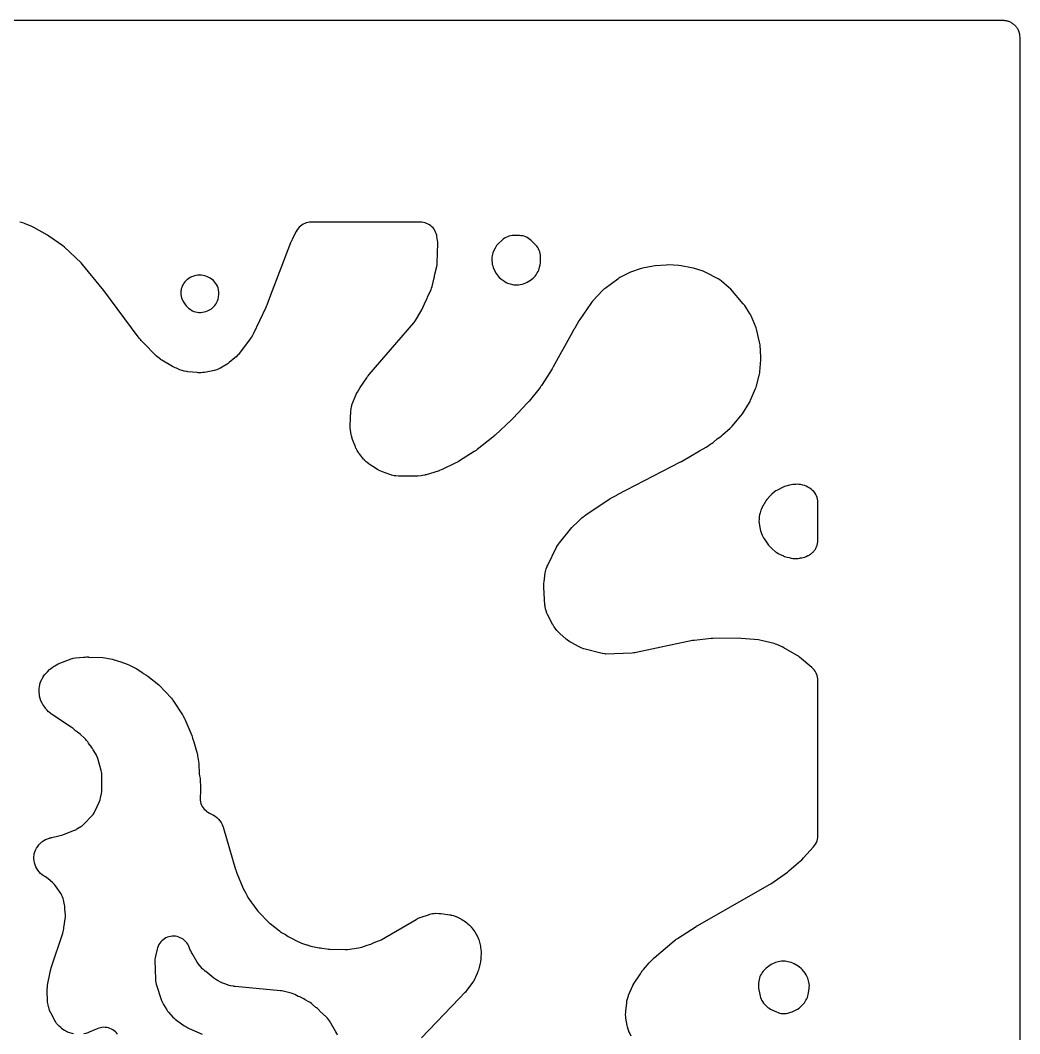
# Model space of a CAD drawing. Header units: millimetres. Extents: x 0 to 300, y 0 to 300.
# Drawn here: x 151.6 to 300.1, y 149.5 to 300.1 of the extents above; entities that cross this region are included whole.
import ezdxf

# ---------------------------------------------------------------- set-up
doc = ezdxf.new("R2010")
doc.units = ezdxf.units.MM
doc.layers.add('CUT', color=7, linetype='CONTINUOUS')

msp = doc.modelspace()

# ---------------------------------------------------------------- linework, layer by layer
at = {"layer": 'CUT'}
for points in [[(2.4114, 300.1485), (297.5886, 300.1485), (297.7814, 300.1391), (297.8958, 300.1333), (297.9051, 300.132), (297.9139, 300.1306), (297.9194, 300.1298), (297.9503, 300.1252), (298.0254, 300.1141), (298.1381, 300.0973), (298.2658, 300.0653), (298.3757, 300.0377), (298.4011, 300.0286), (298.4015, 300.0285), (298.4049, 300.0272), (298.448, 300.0118), (298.5003, 299.9931), (298.6063, 299.9551), (298.7267, 299.8981), (298.8277, 299.8503), (298.9428, 299.7813), (299.0378, 299.7243), (299.1466, 299.6436), (299.2345, 299.5783), (299.336, 299.4863), (299.416, 299.4138), (299.5093, 299.3109), (299.5805, 299.2322), (299.6647, 299.1186), (299.7264, 299.0354), (299.8008, 298.9112), (299.8523, 298.8253), (299.9151, 298.6924), (299.9163, 298.6899), (299.957, 298.6038), (299.9871, 298.5196), (299.9889, 298.5146), (299.9891, 298.5141), (300.0101, 298.4555), (300.0395, 298.3732), (300.0585, 298.2972), (300.0602, 298.2906), (300.0603, 298.2902), (300.0604, 298.2898), (300.0812, 298.2067), (300.099, 298.1356), (300.129, 297.9335), (300.135, 297.8932), (300.15, 297.5872), (300.15, 297.0119), (300.15, 297.0112), (300.15, 2.4114)], [(242.4317, 149.186), (242.1626, 149.7295), (242.0854, 149.8956), (242.0723, 149.9256), (241.9531, 150.2404), (241.8652, 150.5653), (241.8582, 150.5973), (241.8234, 150.7771), (241.6387, 151.875), (241.6143, 152.0437), (241.6106, 152.074), (241.5869, 152.3864), (241.5916, 152.6997), (241.5935, 152.7301), (241.6077, 152.8999), (241.7415, 154.1565), (241.7665, 154.3454), (241.7718, 154.379), (241.782, 154.4272), (242.0036, 155.1878), (242.0343, 155.2636), (242.6691, 156.72), (242.7435, 156.8802), (242.7498, 156.8929), (243.78, 158.474), (243.9064, 158.659), (244.0303, 158.8297), (244.1176, 158.9433), (244.2509, 159.1068), (245.0903, 160.0796), (245.7548, 160.779), (245.7672, 160.792), (245.7799, 160.8054), (245.7823, 160.8079), (245.8071, 160.8296), (248.8, 163.3408), (248.9843, 163.4859), (249.1125, 163.5805), (249.3056, 163.7138), (252.0881, 165.5087), (252.1736, 165.5623), (252.2322, 165.5979), (252.3191, 165.6491), (262.9485, 171.7226), (263.1398, 171.8438), (265.6277, 173.5817), (265.8333, 173.7419), (267.2754, 174.9917), (267.7603, 175.4086), (267.7883, 175.4361), (267.8019, 175.4479), (268.0241, 175.6661), (269.5095, 177.319), (269.6738, 177.5223), (269.8159, 177.7415), (269.9344, 177.9745), (270.028, 178.2185), (270.0955, 178.471), (270.1363, 178.7291), (270.15, 178.9901), (270.15, 179.0159), (270.15, 201.9288), (270.15, 202.0673), (270.1381, 202.311), (270.1025, 202.5525), (270.0435, 202.7893), (269.9617, 203.0192), (269.8578, 203.2401), (269.733, 203.4497), (269.5882, 203.6463), (269.425, 203.8277), (269.2449, 203.9924), (267.417, 205.5068), (267.2516, 205.6326), (267.0764, 205.7442), (265.0852, 206.8992), (264.8477, 207.0205), (264.0535, 207.3741), (263.8564, 207.452), (263.6535, 207.5129), (261.7245, 208.0041), (261.5282, 208.0458), (261.3291, 208.0716), (258.769, 208.2993), (258.5307, 208.3091), (254.5538, 208.2825), (254.3115, 208.2691), (251.7797, 208.0054), (251.5253, 207.9656), (243.1348, 206.2049), (242.9292, 206.1677), (242.7889, 206.1463), (242.5815, 206.1206), (242.5394, 206.1166), (238.5947, 205.9728), (238.5749, 205.974), (238.5383, 205.9772), (238.1304, 206.0353), (238.0944, 206.0425), (237.8934, 206.0883), (235.5797, 206.6828), (235.3611, 206.7461), (235.3225, 206.7586), (234.8989, 206.9243), (234.8622, 206.9413), (234.6586, 207.0432), (233.5025, 207.6663), (233.3149, 207.7745), (233.2821, 207.7948), (232.9273, 208.0427), (232.897, 208.0666), (232.7308, 208.2055), (231.806, 209.0256), (231.6736, 209.1488), (231.6505, 209.1714), (231.4043, 209.4363), (231.3834, 209.461), (231.2702, 209.602), (231.0574, 209.8805), (230.9551, 210.0211), (230.9374, 210.0466), (230.7529, 210.3411), (230.7376, 210.3681), (230.6558, 210.5215), (229.9809, 211.8601), (229.9, 212.0311), (229.8864, 212.062), (229.7619, 212.3865), (229.6788, 212.6925), (229.622, 213.0354), (229.6181, 213.0689), (229.6014, 213.2573), (229.435, 215.875), (229.4278, 216.0603), (229.4273, 216.0934), (229.4405, 216.4639), (229.4433, 216.497), (229.4636, 216.6813), (229.6451, 218.0236), (229.678, 218.2253), (229.6848, 218.2611), (229.7753, 218.6255), (229.9049, 218.978), (229.9193, 219.0114), (230.0053, 219.1968), (231.2691, 221.7386), (231.3646, 221.9182), (231.3825, 221.9498), (231.6019, 222.2922), (231.6232, 222.3217), (231.7465, 222.4835), (233.597, 224.779), (233.6307, 224.8191), (234.5253, 225.685), (235.0902, 226.1943), (235.2946, 226.3658), (235.4374, 226.4772), (235.6535, 226.6337), (239.1456, 228.9786), (239.3044, 229.079), (240.087, 229.4984), (240.1709, 229.5433), (240.2733, 229.5982), (240.3983, 229.6652), (249.7538, 234.5282), (249.777, 234.5404), (249.7812, 234.5427), (249.8775, 234.5968), (252.5703, 236.1892), (253.5458, 236.712), (253.7137, 236.8106), (253.8735, 236.922), (254.1017, 237.0948), (254.2702, 237.1944), (254.4366, 237.3019), (254.594, 237.4223), (255.2117, 237.9348), (255.5851, 238.2174), (255.8145, 238.4139), (255.9675, 238.5619), (257.1156, 239.5144), (257.2851, 239.6687), (257.4398, 239.8379), (258.73, 241.3862), (258.9298, 241.6622), (259.9791, 243.3421), (260.077, 243.5136), (260.1611, 243.6923), (260.9037, 245.4469), (260.9713, 245.6252), (261.025, 245.8081), (261.4643, 247.5445), (261.5048, 247.7356), (261.5302, 247.9293), (261.6917, 249.6905), (261.7021, 249.8993), (261.695, 250.1083), (261.5566, 251.9291), (261.5343, 252.1228), (261.497, 252.314), (261.0826, 254.0695), (261.0296, 254.2601), (260.9616, 254.4459), (260.2332, 256.2176), (260.1335, 256.4309), (260.0142, 256.6339), (259.2859, 257.7491), (259.0707, 258.0323), (257.1955, 260.1664), (256.9684, 260.3936), (255.8353, 261.39), (255.5995, 261.5736), (255.3435, 261.7277), (253.5235, 262.6801), (253.3282, 262.7718), (253.1258, 262.8463), (251.6881, 263.306), (251.378, 263.3837), (249.8192, 263.6697), (249.4843, 263.7081), (247.8851, 263.7826), (247.5863, 263.7786), (245.9753, 263.6607), (245.6661, 263.6186), (244.0923, 263.3029), (243.7434, 263.2062), (242.3114, 262.695), (241.9989, 262.5587), (240.7389, 261.9037), (240.5668, 261.8054), (240.403, 261.6937), (238.5374, 260.3103), (238.3714, 260.1759), (238.2175, 260.0278), (236.6484, 258.3829), (236.5149, 258.2311), (236.394, 258.0689), (234.7612, 255.6823), (234.6391, 255.4847), (234.044, 254.4133), (234.002, 254.3476), (233.9838, 254.3185), (233.9805, 254.3132), (233.9079, 254.1879), (233.4985, 253.4315), (230.8286, 248.6252), (230.7723, 248.5273), (230.733, 248.4614), (230.6737, 248.3652), (229.1936, 246.0422), (229.0796, 245.8735), (228.999, 245.7611), (228.876, 245.5988), (227.2346, 243.552), (227.1392, 243.4377), (227.0728, 243.3614), (226.9729, 243.251), (224.8578, 241.0046), (224.7749, 240.9194), (224.7177, 240.8624), (224.6322, 240.7798), (222.1768, 238.4828), (222.0639, 238.3814), (221.9859, 238.3141), (221.869, 238.2173), (219.523, 236.3544), (219.3644, 236.2351), (219.2546, 236.157), (219.0899, 236.0463), (216.9065, 234.6613), (216.7119, 234.5459), (216.5775, 234.4717), (216.3764, 234.3683), (214.3284, 233.3925), (214.1982, 233.3335), (214.1746, 233.3233), (213.9079, 233.2204), (213.8836, 233.2121), (213.7475, 233.1683), (211.9356, 232.6235), (211.7731, 232.5786), (211.7439, 232.5712), (211.4136, 232.5035), (211.3838, 232.4988), (211.2167, 232.4761), (210.6903, 232.4168), (209.3652, 232.4079), (208.6173, 232.4028), (208.1716, 232.3998), (207.8271, 232.3975), (207.4595, 232.4376), (207.242, 232.4678), (207.2034, 232.4743), (206.7756, 232.5726), (206.7381, 232.5836), (206.5292, 232.6513), (205.4408, 233.04), (205.2291, 233.1229), (205.1918, 233.1388), (204.7855, 233.3422), (204.7505, 233.3625), (204.5573, 233.4823), (203.4973, 234.1852), (203.3415, 234.2943), (203.3142, 234.3145), (203.0441, 234.5361), (202.7977, 234.7838), (202.775, 234.8091), (202.6516, 234.9537), (202.0176, 235.7361), (201.8993, 235.8901), (201.8789, 235.9181), (201.6841, 236.2171), (201.5213, 236.5347), (201.5071, 236.5663), (201.4321, 236.7455), (201.0083, 237.8372), (200.9482, 238.0035), (200.9382, 238.0335), (200.8419, 238.3735), (200.8347, 238.4042), (200.7987, 238.5773), (200.7284, 238.9603), (200.6959, 239.1701), (200.6912, 239.2076), (200.6622, 239.6309), (200.6617, 239.6688), (200.6652, 239.881), (200.765, 242.1066), (200.7806, 242.3198), (200.7845, 242.3577), (200.8466, 242.7455), (200.9524, 243.1238), (200.9648, 243.1598), (201.0398, 243.36), (201.4869, 244.4574), (201.5389, 244.5763), (201.583, 244.65), (201.6088, 244.6931), (201.7272, 244.891), (202.137, 245.5763), (203.1103, 247.0189), (203.2396, 247.199), (203.3311, 247.3186), (203.4709, 247.4907), (210.1241, 255.2032), (210.2499, 255.3616), (210.3625, 255.5297), (211.1764, 256.8573), (211.3254, 257.1394), (211.9095, 258.4396), (212.0867, 258.8166), (212.1523, 258.9801), (212.6719, 260.1368), (212.7596, 260.36), (212.8254, 260.5905), (213.1263, 261.8736), (213.1718, 262.0332), (213.2038, 262.2039), (213.5191, 263.5483), (213.5647, 263.8003), (213.5843, 264.0557), (213.6591, 267.0095), (213.6558, 267.2164), (213.6354, 267.4223), (213.5541, 267.998), (213.5096, 268.2321), (213.443, 268.461), (213.3549, 268.6824), (213.2461, 268.8945), (213.1176, 269.0952), (212.9705, 269.2828), (212.8063, 269.4555), (212.6264, 269.6118), (212.4324, 269.7503), (212.2261, 269.8696), (212.0094, 269.9688), (211.7842, 270.0469), (211.5526, 270.1032), (211.3167, 270.1372), (211.0787, 270.1485), (210.9889, 270.1485), (194.9422, 270.1485), (194.8767, 270.1485), (194.6256, 270.1359), (194.3771, 270.0981), (194.1336, 270.0356), (193.8977, 269.9489), (193.6716, 269.8389), (193.4577, 269.7068), (193.2582, 269.554), (193.0751, 269.3818), (192.9101, 269.1921), (192.765, 268.9868), (192.6413, 268.768), (192.0567, 267.6006), (191.9823, 267.4327), (191.9369, 267.3488), (191.8007, 267.0527), (188.6795, 258.9055), (188.2632, 257.8297), (188.2112, 257.7024), (188.1743, 257.6165), (188.1176, 257.4911), (186.2265, 253.5014), (186.1398, 253.3299), (186.1235, 253.2997), (185.9242, 252.9711), (185.9049, 252.9427), (185.7929, 252.7864), (184.183, 250.6588), (184.0456, 250.4878), (184.0202, 250.458), (183.7165, 250.1416), (183.6879, 250.115), (183.5226, 249.9706), (182.6749, 249.2724), (182.5376, 249.1646), (182.5126, 249.1459), (182.2238, 248.9501), (182.1971, 248.9338), (182.0462, 248.8461), (181.3593, 248.4685), (181.1845, 248.3782), (181.1528, 248.363), (180.8195, 248.2229), (180.4733, 248.1185), (180.4391, 248.1102), (180.2469, 248.0684), (178.9906, 247.8296), (178.8108, 247.7999), (178.7785, 247.7954), (178.4449, 247.7651), (178.11, 247.7673), (178.0774, 247.7691), (177.8958, 247.7836), (176.5478, 247.9241), (176.3765, 247.9459), (176.346, 247.9505), (176.0075, 248.0177), (175.9775, 248.0251), (175.8109, 248.0703), (175.32, 248.2157), (174.8353, 248.4311), (174.6542, 248.5116), (174.4359, 248.6087), (174.2461, 248.693), (172.6735, 249.6362), (172.4809, 249.7599), (172.4473, 249.783), (172.0865, 250.0644), (172.056, 250.0914), (171.8891, 250.2481), (169.8286, 252.3051), (169.7349, 252.4028), (169.6024, 252.5452), (169.4802, 252.6866), (169.3078, 252.9016), (163.8848, 260.1971), (163.8709, 260.2157), (163.8683, 260.2191), (163.8076, 260.2961), (160.8795, 263.8601), (160.6575, 264.0972), (158.1892, 266.4105), (157.9369, 266.6178), (155.8957, 268.0821), (155.6731, 268.2246), (153.6503, 269.3735), (153.3555, 269.5162), (152.2489, 269.9652), (152.0217, 270.0448), (151.7879, 270.1023), (151.5496, 270.1369)], [(159.537, 149.5322), (159.3535, 149.5698), (159.3209, 149.5774), (158.9898, 149.6715), (158.6697, 149.7983), (158.6392, 149.8121), (158.4707, 149.894), (158.4299, 149.9151), (158.2336, 150.0241), (158.1992, 150.0445), (157.828, 150.2967), (157.7964, 150.3211), (157.6336, 150.4545), (157.4006, 150.6674), (157.2094, 150.8667), (157.0333, 151.0867), (156.8626, 151.3442), (156.8472, 151.3699), (156.7639, 151.5159), (156.2116, 152.5371), (156.1104, 152.7383), (156.0935, 152.7747), (155.9283, 153.1936), (155.9158, 153.2317), (155.8524, 153.4479), (155.8121, 153.6019), (155.7663, 153.799), (155.7591, 153.8344), (155.6996, 154.2345), (155.6962, 154.2705), (155.6828, 154.4724), (155.6288, 155.8352), (155.6264, 156.0464), (155.627, 156.084), (155.6579, 156.505), (155.6627, 156.5423), (155.6959, 156.7509), (156.0592, 158.6848), (156.1164, 158.9399), (156.1612, 159.1115), (156.2361, 159.3619), (157.962, 164.481), (158.0239, 164.696), (158.0664, 164.9157), (158.089, 165.1382), (158.1025, 165.3747), (158.1419, 165.5723), (158.3095, 166.6384), (158.3335, 166.8492), (158.3396, 167.0613), (158.3277, 167.2731), (158.2531, 168.0256), (158.2529, 168.0272), (158.2548, 168.0602), (158.2576, 168.2769), (158.2417, 168.4931), (158.2072, 168.7071), (158.0596, 169.422), (157.9987, 169.6583), (157.915, 169.8875), (157.8094, 170.1075), (157.6828, 170.3162), (156.8633, 171.5293), (156.7269, 171.7126), (156.5743, 171.8826), (156.4068, 172.038), (155.7778, 172.5705), (155.5822, 172.7201), (155.3729, 172.8498), (155.3549, 172.8597), (155.1953, 172.9533), (155.1672, 172.9707), (154.8873, 173.1639), (154.6505, 173.3645), (154.4347, 173.5874), (154.2418, 173.8305), (154.0739, 174.0914), (153.9325, 174.3676), (153.819, 174.6564), (153.7346, 174.9549), (153.6799, 175.2604), (153.6556, 175.5697), (153.662, 175.8799), (153.6852, 176.0737), (153.7167, 176.2606), (153.7984, 176.5606), (153.9094, 176.851), (154.0484, 177.129), (154.2143, 177.3919), (154.4053, 177.6372), (154.6195, 177.8624), (154.855, 178.0654), (155.1094, 178.2441), (155.3801, 178.3969), (155.6646, 178.5221), (155.9885, 178.6279), (156.0271, 178.6385), (156.1667, 178.6737), (156.1729, 178.6751), (156.2022, 178.6821), (156.2089, 178.6838), (156.2649, 178.6982), (156.939, 178.8798), (157.555, 178.9846), (157.8193, 179.0444), (158.0756, 179.1325), (159.6827, 179.7845), (159.8743, 179.8718), (160.0578, 179.9749), (160.6274, 180.3271), (160.8023, 180.4458), (160.9665, 180.5788), (161.1189, 180.7252), (162.2583, 181.9161), (162.4372, 182.125), (162.5921, 182.3523), (162.7211, 182.5953), (163.3956, 184.0542), (163.5, 184.3186), (163.5738, 184.5932), (163.7148, 185.2696), (163.7554, 185.5355), (163.7673, 185.8042), (163.7458, 188.0104), (163.7341, 188.2287), (163.7034, 188.4451), (163.6539, 188.658), (163.1507, 190.4613), (163.067, 190.7098), (162.9578, 190.9482), (162.8242, 191.1739), (162.4602, 191.7211), (162.3546, 191.9332), (162.2149, 192.1528), (162.0532, 192.3567), (161.9894, 192.4291), (161.7802, 192.7435), (161.6505, 192.9211), (161.5057, 193.0865), (161.4702, 193.1205), (161.3553, 193.2707), (161.1702, 193.4652), (160.5204, 194.0786), (160.341, 194.2326), (160.1478, 194.3689), (159.8193, 194.5783), (159.4671, 194.8872), (159.211, 195.084), (156.2773, 197.0512), (156.1238, 197.1598), (156.0968, 197.1799), (155.8305, 197.4001), (155.6089, 197.6244), (155.3918, 197.8933), (155.372, 197.9205), (155.2652, 198.0753), (154.9978, 198.4845), (154.8895, 198.6606), (154.8711, 198.6925), (154.6995, 199.0314), (154.578, 199.3558), (154.572, 199.3797), (154.5054, 199.7258), (154.5004, 199.762), (154.4783, 199.9657), (154.4495, 200.3209), (154.4395, 200.4937), (154.4384, 200.5246), (154.442, 200.8428), (154.4721, 201.1315), (154.5157, 201.3513), (154.5359, 201.4379), (154.5424, 201.4627), (154.5498, 201.4877), (154.6589, 201.8278), (154.8103, 202.1683), (154.8267, 202.2006), (154.9239, 202.3786), (154.9822, 202.479), (155.0763, 202.6322), (155.0937, 202.6592), (155.2864, 202.9276), (155.5039, 203.1764), (155.5262, 203.1996), (155.654, 203.3261), (155.9967, 203.6496), (156.1582, 203.7935), (156.1877, 203.8183), (156.5342, 204.0768), (156.5663, 204.0981), (156.7502, 204.212), (157.2831, 204.5212), (159.2164, 205.2591), (159.324, 205.2973), (159.3467, 205.3023), (159.5064, 205.3336), (159.8406, 205.3917), (161.0194, 205.5113), (161.2919, 205.5289), (161.4771, 205.5341), (161.7367, 205.532), (161.7419, 205.5318), (161.7447, 205.5318), (161.7584, 205.5313), (161.7843, 205.5304), (163.8835, 205.4368), (165.3149, 205.1918), (165.4298, 205.1695), (166.5485, 204.8101), (166.5699, 204.8032), (166.5848, 204.7984), (166.5858, 204.7981), (167.5091, 204.4602), (167.7472, 204.3636), (167.8656, 204.3108), (168.9265, 203.7508), (169.2934, 203.516), (169.6729, 203.2732), (169.9575, 203.0911), (170.3124, 202.8641), (170.5834, 202.6907), (172.203, 201.3949), (174.0774, 199.4248), (174.0955, 199.4049), (174.2216, 199.2425), (174.2372, 199.2207), (174.3217, 199.0974), (175.7375, 196.9389), (175.7877, 196.8585), (176.0378, 196.3927), (176.089, 196.2782), (177.1066, 193.8515), (177.1788, 193.6448), (177.2344, 193.4856), (177.2929, 193.318), (177.4383, 192.9016), (177.9, 191.1982), (177.9538, 190.9725), (177.9855, 190.8183), (178.0252, 190.5898), (178.149, 189.717), (178.2378, 188.1365), (178.2635, 187.8931), (178.3129, 187.6534), (178.366, 187.4822), (178.4147, 186.0056), (178.4163, 185.8243), (178.4144, 185.7011), (178.4072, 185.5199), (178.3563, 184.7215), (178.3526, 184.4785), (178.3725, 184.2362), (178.4159, 183.9971), (178.4822, 183.7633), (178.571, 183.5371), (178.6813, 183.3206), (178.8121, 183.1157), (178.9622, 182.9246), (179.1301, 182.7489), (179.3143, 182.5904), (179.513, 182.4505), (179.7244, 182.3305), (179.9464, 182.2317), (180.0576, 182.1885), (180.3421, 182.0433), (180.6104, 181.8699), (180.8597, 181.6703), (181.0875, 181.4464), (181.2914, 181.2005), (181.4693, 180.9353), (181.6193, 180.6533), (181.7516, 180.3292), (181.7629, 180.2971), (181.8212, 180.1157), (183.6281, 173.9683), (183.6481, 173.9134), (183.7138, 173.6846), (183.8129, 173.4036), (184.7747, 171.1209), (184.9386, 170.7992), (185.1616, 170.4299), (185.3256, 170.057), (185.4507, 169.8104), (185.6023, 169.5792), (186.0051, 169.0332), (186.0636, 168.9365), (186.2717, 168.6421), (186.4876, 168.3793), (186.828, 167.9179), (186.9558, 167.7587), (187.0962, 167.6104), (187.1244, 167.583), (187.152, 167.5514), (188.4701, 166.1589), (188.6028, 166.0287), (188.7448, 165.9088), (190.1301, 164.8245), (190.2944, 164.7062), (190.4678, 164.6017), (191.0514, 164.2812), (191.4521, 163.9969), (191.6286, 163.8825), (191.8141, 163.7833), (192.8844, 163.2679), (193.0442, 163.2003), (193.2257, 163.1108), (193.434, 163.0304), (194.171, 162.7832), (194.2405, 162.7576), (194.4204, 162.6995), (194.5224, 162.6653), (194.818, 162.5858), (196.049, 162.3348), (196.2451, 162.3028), (196.4432, 162.2865), (196.4648, 162.2856), (197.1934, 162.1412), (197.4204, 162.1069), (197.6497, 162.0936), (199.906, 162.0665), (200.0919, 162.0712), (200.277, 162.0897), (201.8761, 162.3099), (202.1348, 162.3595), (202.3869, 162.4361), (203.1595, 162.7162), (203.5146, 162.8108), (203.731, 162.879), (203.9402, 162.9667), (204.233, 163.1052), (204.8581, 163.3317), (205.0644, 163.4171), (205.2622, 163.5205), (210.4626, 166.5419), (210.6309, 166.634), (210.6614, 166.6497), (211.011, 166.8075), (211.0429, 166.8199), (211.2233, 166.8852), (212.2875, 167.2398), (212.4797, 167.2982), (212.5142, 167.3077), (212.9064, 167.3932), (212.9418, 167.3989), (213.1297, 167.4243), (213.346, 167.441), (213.3863, 167.4429), (213.8396, 167.4367), (213.8799, 167.4337), (214.1055, 167.4101), (215.4533, 167.2276), (215.6468, 167.1962), (215.6812, 167.1897), (216.0312, 167.1043), (216.3704, 166.9829), (216.4027, 166.9694), (216.5815, 166.8891), (216.9037, 166.7341), (217.0671, 166.6505), (217.096, 166.6348), (217.4095, 166.4442), (217.4367, 166.4258), (217.5861, 166.3192), (217.9988, 166.0093), (218.1354, 165.9016), (218.1594, 165.8818), (218.3962, 165.667), (218.612, 165.4311), (218.6319, 165.4072), (218.7401, 165.2711), (219.1685, 164.7056), (219.5814, 163.9908), (219.643, 163.8774), (219.7459, 163.5874), (219.7557, 163.5546), (219.8058, 163.3692), (219.9968, 162.5839), (220.0334, 162.4172), (220.0392, 162.3872), (220.0854, 162.0768), (220.1031, 161.7634), (220.1034, 161.7329), (220.1014, 161.5622), (220.0773, 160.8668), (220.0659, 160.677), (220.063, 160.6431), (220.0115, 160.2664), (220.0052, 160.233), (219.9651, 160.0471), (219.7545, 159.1769), (219.712, 159.0171), (219.7038, 158.9887), (219.5981, 158.6756), (219.5874, 158.648), (219.5243, 158.4952), (219.2807, 157.9406), (219.1939, 157.7568), (219.1775, 157.7244), (218.9748, 157.3723), (218.9551, 157.3419), (218.8397, 157.1746), (218.0045, 156.0308), (217.8481, 155.8312), (217.7375, 155.6994), (217.7066, 155.665), (216.8516, 154.766), (211.2315, 148.9233)], [(198.7666, 149.3203), (198.6648, 149.5947), (198.5316, 149.8553), (197.5924, 151.4545), (197.4552, 151.6634), (197.2978, 151.8576), (197.1219, 152.035), (196.1587, 152.9141), (196.0886, 152.9953), (195.9472, 153.1463), (195.7938, 153.2851), (195.6294, 153.4106), (195.5659, 153.4551), (195.0611, 153.9158), (194.8904, 154.0582), (194.7077, 154.1849), (194.5144, 154.2949), (193.9674, 154.5747), (193.7483, 154.7281), (193.5648, 154.8451), (193.3718, 154.9457), (193.1708, 155.0291), (192.9633, 155.0947), (192.9372, 155.1017), (192.4422, 155.3549), (192.1804, 155.4704), (191.9072, 155.5553), (190.6742, 155.862), (190.4917, 155.9002), (190.3067, 155.9247), (183.5423, 156.5661), (183.3442, 156.5902), (183.3089, 156.5955), (182.9177, 156.6752), (182.8832, 156.6842), (182.6913, 156.7396), (182.042, 156.9458), (181.8899, 156.9977), (181.8629, 157.0076), (181.5662, 157.1307), (181.5401, 157.1428), (181.396, 157.2138), (181.0408, 157.3982), (180.882, 157.4857), (180.854, 157.502), (180.5499, 157.6993), (180.5236, 157.7183), (180.3791, 157.8278), (179.1879, 158.7762), (179.0773, 158.8678), (179.0578, 158.8845), (178.8477, 159.0799), (178.8295, 159.0982), (178.7302, 159.2018), (178.4247, 159.5328), (178.3007, 159.6741), (178.2792, 159.6999), (178.0532, 160.0003), (178.0344, 160.0282), (177.9329, 160.1865), (177.1616, 161.4599), (177.0759, 161.6089), (177.0612, 161.6359), (176.9108, 161.9449), (176.8987, 161.9731), (176.8342, 162.1325), (176.7229, 162.4271), (176.6249, 162.6523), (176.5053, 162.8668), (176.3652, 163.0686), (176.206, 163.2556), (176.0291, 163.4261), (175.8364, 163.5785), (175.6297, 163.7112), (175.411, 163.8229), (175.1824, 163.9127), (174.946, 163.9795), (174.7042, 164.0229), (174.4594, 164.0423), (174.2138, 164.0376), (173.9698, 164.0089), (173.7299, 163.9563), (173.4963, 163.8804), (173.2712, 163.782), (173.0569, 163.662), (172.8554, 163.5215), (172.6687, 163.3619), (172.4985, 163.1848), (172.3466, 162.9918), (172.2143, 162.7848), (172.1029, 162.5659), (172.0136, 162.3371), (171.9472, 162.1006), (171.7074, 161.0517), (171.6698, 160.8493), (171.649, 160.6445), (171.6451, 160.4387), (171.7074, 157.6551), (171.7246, 157.4127), (171.7653, 157.1732), (171.829, 156.9388), (172.6303, 154.4714), (172.7026, 154.2767), (172.7908, 154.0887), (172.8943, 153.9086), (173.4126, 153.0881), (173.5314, 152.9163), (173.6642, 152.755), (174.3187, 152.0243), (174.4872, 151.8535), (174.6712, 151.6996), (175.5745, 151.0154), (175.8025, 150.8616), (176.046, 150.7339), (176.1349, 150.6932), (176.1935, 150.6475), (176.3658, 150.5243), (176.5478, 150.4162), (176.7383, 150.3238), (178.6515, 149.4946)], [(166.0874, 149.4779), (165.9359, 149.6655), (165.767, 149.8376), (165.5823, 149.9926), (165.3836, 150.1291), (165.1726, 150.2459), (164.9514, 150.3417), (164.7219, 150.4159), (164.4864, 150.4675), (164.247, 150.4963), (164.006, 150.5018), (163.7655, 150.4841), (163.5279, 150.4433), (163.2953, 150.3798), (163.0699, 150.2942), (161.8433, 149.7595), (161.6881, 149.6959), (161.6601, 149.6851), (161.3675, 149.5876), (161.0937, 149.5229)]]:
    msp.add_lwpolyline(points, dxfattribs=at)
for points in [[(222.0192, 263.1789), (222.36, 262.5366), (222.4854, 262.326), (222.6308, 262.1286), (222.7948, 261.9464), (222.9758, 261.7812), (223.1722, 261.6345), (223.6418, 261.3184), (223.83, 261.2034), (224.0276, 261.1054), (224.2331, 261.0252), (224.4448, 260.9635), (224.7661, 260.885), (224.9934, 260.8406), (225.2239, 260.8173), (225.4556, 260.8155), (225.6864, 260.8351), (225.9145, 260.8761), (226.2453, 260.9514), (226.4996, 261.0237), (226.7449, 261.1224), (226.9783, 261.2465), (227.4728, 261.5438), (227.6618, 261.6694), (227.8386, 261.8117), (228.0017, 261.9693), (228.1499, 262.1412), (228.2819, 262.3257), (228.4583, 262.5977), (228.5751, 262.7974), (228.6729, 263.007), (228.751, 263.2248), (228.8085, 263.4488), (228.8881, 263.831), (228.9269, 264.0801), (228.9405, 264.3319), (228.9427, 264.9876), (228.9314, 265.2339), (228.8959, 265.4779), (228.8365, 265.7172), (228.7538, 265.9495), (228.6487, 266.1725), (228.5221, 266.3841), (228.3752, 266.5821), (228.2096, 266.7648), (227.5543, 267.4194), (227.3731, 267.5835), (227.1768, 267.7291), (226.9672, 267.8549), (226.7463, 267.9595), (226.5162, 268.0421), (226.2792, 268.1019), (226.0375, 268.1382), (225.7934, 268.1507), (224.9495, 268.1527), (224.7122, 268.142), (224.477, 268.1088), (224.246, 268.0534), (224.0214, 267.9764), (223.805, 267.8784), (223.5989, 267.7603), (223.405, 267.6232), (223.2249, 267.4683), (222.7101, 266.9809), (222.5584, 266.8243), (222.421, 266.6551), (222.2989, 266.4745), (222.1929, 266.284), (221.9592, 265.8169), (221.865, 265.6045), (221.7909, 265.3843), (221.7376, 265.1582), (221.7055, 264.928), (221.695, 264.6959), (221.706, 264.4638), (221.7387, 264.1162), (221.7738, 263.8726), (221.8327, 263.6337), (221.9148, 263.4017)], [(180.212, 257.4349), (180.2301, 257.4507), (180.3977, 257.6119), (180.5495, 257.788), (180.6844, 257.9774), (180.8011, 258.1785), (180.8351, 258.2439), (180.9432, 258.4815), (181.0259, 258.7291), (181.0824, 258.984), (181.1071, 259.1319), (181.1342, 259.354), (181.1412, 259.5777), (181.1282, 259.8011), (181.0953, 260.0224), (181.0797, 260.1028), (181.0126, 260.3685), (180.9169, 260.6252), (180.7936, 260.8699), (180.7829, 260.8886), (180.6526, 261.0921), (180.5031, 261.2821), (180.3361, 261.4568), (180.1529, 261.6145), (180.0468, 261.6973), (179.8574, 261.8314), (179.6562, 261.9474), (179.4452, 262.0443), (179.2262, 262.1212), (179.0009, 262.1774), (178.7911, 262.2195), (178.5348, 262.2572), (178.276, 262.2682), (178.0175, 262.2524), (177.7619, 262.2099), (177.5095, 262.1544), (177.2837, 262.0935), (177.0646, 262.0118), (176.854, 261.91), (176.654, 261.7889), (176.4661, 261.6497), (176.4195, 261.6117), (176.2434, 261.4535), (176.0831, 261.2795), (175.94, 261.0911), (175.8153, 260.8899), (175.7102, 260.678), (175.6257, 260.457), (175.5623, 260.229), (175.5209, 259.996), (175.5131, 259.9358), (175.4932, 259.6792), (175.4998, 259.4219), (175.5328, 259.1666), (175.5919, 258.916), (175.6765, 258.6729), (175.7856, 258.4397), (175.9181, 258.219), (176.127, 257.9086), (176.2812, 257.703), (176.4558, 257.5143), (176.6488, 257.3445), (176.8583, 257.1955), (176.9809, 257.1174), (177.2037, 256.9911), (177.4381, 256.8882), (177.6819, 256.8099), (177.9324, 256.7569), (178.187, 256.7298), (178.4431, 256.7289), (178.6979, 256.7542), (178.9488, 256.8054), (179.1931, 256.882), (179.4338, 256.9713), (179.6434, 257.0601), (179.8441, 257.1675), (180.0341, 257.2928)], [(261.5624, 224.5332), (261.6379, 224.2865), (261.8694, 223.6492), (261.9595, 223.4334), (262.0693, 223.2268), (262.198, 223.0315), (262.8254, 222.1697), (262.9621, 221.9982), (263.0989, 221.8546), (263.1134, 221.8374), (263.3269, 221.637), (263.8755, 221.1796), (264.0495, 221.047), (264.2344, 220.9301), (264.4288, 220.8298), (265.023, 220.5556), (265.2125, 220.4774), (265.4077, 220.415), (265.6074, 220.3688), (265.8894, 220.3156), (266.1832, 220.2377), (266.4348, 220.1847), (266.6905, 220.1577), (266.9477, 220.1572), (267.2035, 220.1832), (267.4553, 220.2352), (267.5189, 220.2518), (267.5363, 220.2529), (267.759, 220.2773), (267.9785, 220.3215), (268.1933, 220.3852), (268.4014, 220.4679), (268.6757, 220.5912), (268.6988, 220.603), (268.7547, 220.6271), (268.8442, 220.6769), (268.8888, 220.6996), (268.9162, 220.7171), (268.9756, 220.7501), (269.0503, 220.8023), (269.0905, 220.8279), (269.1215, 220.852), (269.1829, 220.8949), (269.244, 220.9475), (269.2791, 220.9748), (269.3127, 221.0066), (269.3746, 221.0599), (269.4232, 221.1111), (269.4528, 221.1391), (269.488, 221.1794), (269.5486, 221.2433), (269.5859, 221.2916), (269.61, 221.3193), (269.6456, 221.3689), (269.7032, 221.4434), (269.7305, 221.4874), (269.7493, 221.5136), (269.7841, 221.5734), (269.8368, 221.6582), (269.8556, 221.6966), (269.8694, 221.7203), (269.902, 221.7914), (269.948, 221.8853), (269.9598, 221.9172), (269.9692, 221.9376), (269.9983, 222.0213), (270.0357, 222.1224), (270.0421, 222.1471), (270.0477, 222.1634), (270.072, 222.2628), (270.099, 222.3673), (270.1016, 222.3841), (270.1044, 222.3957), (270.1223, 222.5198), (270.1372, 222.6172), (270.1377, 222.626), (270.1386, 222.6323), (270.1488, 222.8463), (270.15, 222.8698), (270.15, 222.8711), (270.15, 222.9349), (270.15, 228.2038), (270.15, 228.3763), (270.15, 228.4647), (270.1369, 228.7206), (270.0976, 228.9738), (270.0327, 229.2216), (269.9427, 229.4615), (269.8286, 229.6909), (269.6917, 229.9074), (269.5333, 230.1088), (269.3552, 230.2929), (269.1591, 230.4579), (268.9472, 230.6018), (268.6809, 230.7635), (268.432, 230.896), (268.1697, 230.9996), (267.8974, 231.073), (267.5629, 231.1432), (267.3291, 231.1808), (267.0928, 231.1962), (266.8561, 231.1891), (266.4499, 231.1576), (266.1827, 231.1223), (265.9209, 231.0585), (265.208, 230.8434), (264.9944, 230.7683), (264.7884, 230.6741), (264.1442, 230.3433), (263.9197, 230.2129), (263.71, 230.06), (263.3215, 229.7445), (263.1413, 229.5832), (262.9776, 229.4052), (262.8319, 229.2122), (262.7531, 229.0967), (262.7315, 229.0757), (262.581, 228.9167), (262.4451, 228.7452), (262.3247, 228.5625), (262.2207, 228.3699), (262.1301, 228.1831), (261.9942, 227.9837), (261.8696, 227.7808), (261.7648, 227.567), (261.6809, 227.3442), (261.5573, 226.962), (261.484, 226.68), (261.444, 226.3913), (261.4086, 225.9463), (261.402, 225.6698), (261.4259, 225.3943), (261.5128, 224.7864)], [(261.5089, 155.367), (261.5571, 155.1395), (261.6263, 154.9175), (261.7158, 154.7029), (261.8248, 154.4975), (261.9271, 154.3248), (262.0866, 154.0874), (262.2722, 153.8698), (262.4815, 153.6749), (262.7412, 153.4593), (262.9134, 153.3285), (263.0962, 153.213), (263.2884, 153.1139), (264.0064, 152.7817), (264.2335, 152.6898), (264.4685, 152.6207), (264.7092, 152.5748), (264.9532, 152.5527), (265.1981, 152.5547), (265.4417, 152.5806), (265.6817, 152.6302), (266.1306, 152.7462), (266.3436, 152.8115), (266.5499, 152.8955), (266.748, 152.9975), (267.1091, 153.2045), (267.3623, 153.3707), (267.5935, 153.5664), (267.8581, 153.8192), (268.0111, 153.979), (268.1493, 154.1516), (268.2717, 154.3357), (268.3859, 154.5251), (268.4968, 154.7302), (268.5882, 154.9446), (268.6591, 155.1667), (268.7091, 155.3943), (268.8518, 156.2286), (268.8813, 156.4729), (268.8867, 156.7188), (268.8678, 156.9641), (268.8249, 157.2064), (268.7756, 157.4225), (268.7198, 157.6267), (268.6469, 157.8254), (268.5575, 158.0173), (268.4049, 158.3115), (268.2543, 158.5642), (268.0751, 158.7974), (267.8369, 159.0724), (267.6489, 159.2669), (267.4411, 159.4401), (267.2157, 159.5897), (266.6399, 159.9287), (266.4169, 160.0453), (266.1832, 160.1388), (265.9413, 160.2085), (265.6937, 160.2534), (265.2726, 160.3081), (265.019, 160.328), (264.7647, 160.322), (264.5123, 160.2902), (264.2644, 160.2329), (263.854, 160.1157), (263.6345, 160.0419), (263.4228, 159.9481), (263.2207, 159.8351), (263.0299, 159.7039), (262.4782, 159.2856), (262.309, 159.1453), (262.1529, 158.9906), (262.0109, 158.8229), (261.8842, 158.6433), (261.7566, 158.4443), (261.6427, 158.2475), (261.5471, 158.0412), (261.4706, 157.8271), (261.414, 157.6069), (261.3775, 157.3824), (261.3354, 157.0189), (261.3194, 156.788), (261.3248, 156.5566), (261.3517, 156.3267)]]:
    msp.add_lwpolyline(points, close=True, dxfattribs=at)

doc.saveas('drawing.dxf')
